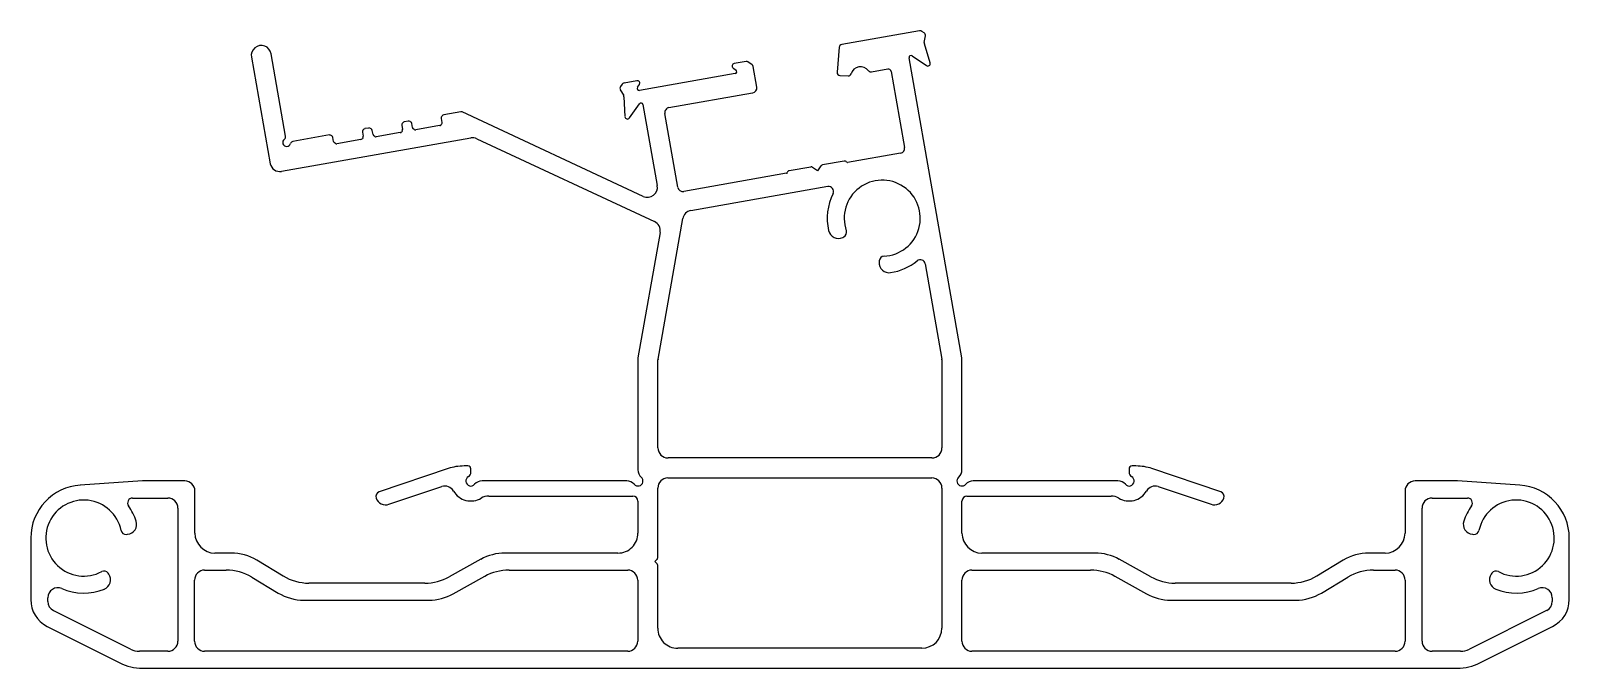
# Model space of a CAD drawing. Extents: x 2029 to 2183, y 1974 to 2038.
import ezdxf

# ---------------------------------------------------------------- set-up
doc = ezdxf.new("R2010")
doc.units = 0
doc.layers.get('0').update_dxf_attribs({"linetype": 'CONTINUOUS'})

msp = doc.modelspace()

# ---------------------------------------------------------------- linework, layer by layer
for p, q in [((2117.97, 2038.08), (2110.19, 2036.71)), ((2118.43, 2037.87), (2118.2, 2038.03)), ((2118.44, 2036.91), (2118.55, 2037.57)), ((2054.61, 2027.55), (2053.16, 2035.79)), ((2109.94, 2036.44), (2109.72, 2033.94)), ((2119.03, 2034.88), (2118.45, 2036.77)), ((2051.19, 2035.44), (2053.07, 2024.81)), ((2099.34, 2034.36), (2099.61, 2034.17)), ((2100.64, 2035.02), (2099.44, 2034.81)), ((2101.23, 2034.69), (2100.82, 2034.98)), ((2101.7, 2032.47), (2101.33, 2034.53)), ((2113.17, 2033.98), (2114.79, 2034.27)), ((2122.21, 2005.42), (2116.93, 2035.39)), ((2117.24, 2035.59), (2118.65, 2034.61)), ((2088.24, 2032.75), (2088.08, 2032.52)), ((2089.72, 2033.1), (2088.44, 2032.87)), ((2089.78, 2032.44), (2089.97, 2032.71)), ((2099.53, 2033.81), (2089.98, 2032.13)), ((2110.01, 2033.61), (2110.82, 2033.57)), ((2115.13, 2034.03), (2115.6, 2031.37)), ((2088.06, 2032.2), (2088.4, 2031.61)), ((2088.43, 2031.48), (2088.53, 2029.51)), ((2092.92, 2030.41), (2101.29, 2031.89)), ((2115.6, 2031.37), (2116.47, 2026.44)), ((2070.26, 2029.59), (2070.21, 2029.53)), ((2072.12, 2029.99), (2070.42, 2029.69)), ((2090.35, 2021.54), (2072.27, 2029.98)), ((2088.99, 2029.38), (2089.97, 2030.78)), ((2090.33, 2030.73), (2091.76, 2022.62)), ((2093.82, 2022.45), (2092.52, 2029.83)), ((2062.38, 2028.2), (2062.33, 2028.14)), ((2062.93, 2028.37), (2062.54, 2028.31)), ((2063.17, 2028.29), (2063.11, 2028.33)), ((2063.35, 2027.72), (2063.28, 2028.13)), ((2066.27, 2028.09), (2066.2, 2028)), ((2066.23, 2028.65), (2066.3, 2028.24)), ((2066.32, 2028.9), (2066.27, 2028.84)), ((2066.86, 2029.07), (2066.48, 2029)), ((2067.11, 2028.98), (2067.05, 2029.03)), ((2067.29, 2028.41), (2067.22, 2028.82)), ((2067.47, 2028.22), (2067.37, 2028.29)), ((2070.01, 2028.61), (2067.62, 2028.19)), ((2070.21, 2028.79), (2070.14, 2028.69)), ((2070.17, 2029.34), (2070.24, 2028.94)), ((2054.21, 2024.05), (2073.14, 2027.38)), ((2058.99, 2027.68), (2055.35, 2027.04)), ((2059.23, 2027.59), (2059.17, 2027.64)), ((2059.41, 2027.03), (2059.34, 2027.43)), ((2059.59, 2026.83), (2059.49, 2026.9)), ((2062.13, 2027.22), (2059.74, 2026.8)), ((2062.33, 2027.4), (2062.26, 2027.3)), ((2062.29, 2027.95), (2062.36, 2027.55)), ((2063.53, 2027.52), (2063.43, 2027.59)), ((2066.07, 2027.91), (2063.68, 2027.49)), ((2073.74, 2027.3), (2091.47, 2019.03)), ((2110.43, 2025.07), (2108.28, 2024.69)), ((2116.07, 2025.86), (2110.78, 2024.93)), ((2104.67, 2023.85), (2094.4, 2022.04)), ((2107.09, 2024.48), (2104.95, 2024.1)), ((2107.77, 2024.1), (2107.28, 2024.44)), ((2108.12, 2024.59), (2107.77, 2024.1)), ((2095.12, 2020.14), (2108.79, 2022.55)), ((2091.84, 2005.29), (2094.31, 2019.33)), ((2092.04, 2017.95), (2089.83, 2005.42)), ((2110.3, 2017.45), (2110.4, 2017.51)), ((2113.94, 2015.11), (2113.93, 2014.99)), ((2118.53, 2014.81), (2120.21, 2005.29)), ((2089.83, 2005.42), (2089.83, 1994.24)), ((2091.83, 1996.42), (2091.83, 2005.21)), ((2120.21, 2005.21), (2120.21, 1996.42)), ((2122.21, 1994.24), (2122.21, 2005.42)), ((2070.85, 1994.36), (2063.97, 1992.04)), ((2072.83, 1994.62), (2072.45, 1994.62)), ((2073.13, 1993.99), (2073.13, 1994.32)), ((2119.21, 1995.42), (2092.83, 1995.42)), ((2138.91, 1994.32), (2138.91, 1993.99)), ((2139.6, 1994.62), (2139.21, 1994.62)), ((2148.07, 1992.04), (2141.19, 1994.36)), ((2040.32, 1993.12), (2034.09, 1992.71)), ((2044.55, 1993.12), (2040.32, 1993.12)), ((2088.71, 1993.12), (2074.25, 1993.12)), ((2092.81, 1993.42), (2119.2, 1993.42)), ((2137.8, 1993.12), (2123.33, 1993.12)), ((2171.72, 1993.12), (2167.49, 1993.12)), ((2177.95, 1992.71), (2171.72, 1993.12)), ((2039.32, 1991.42), (2042.85, 1991.42)), ((2045.55, 1987.92), (2045.55, 1992.12)), ((2064.94, 1990.79), (2070.22, 1992.56)), ((2074.93, 1991.62), (2089.33, 1991.62)), ((2089.83, 1991.12), (2089.83, 1987.92)), ((2091.81, 1986.47), (2091.81, 1992.42)), ((2120.2, 1992.42), (2120.2, 1978.42)), ((2122.21, 1987.92), (2122.21, 1991.12)), ((2122.71, 1991.62), (2137.11, 1991.62)), ((2141.83, 1992.56), (2147.1, 1990.79)), ((2166.49, 1992.12), (2166.49, 1987.92)), ((2169.19, 1991.42), (2172.72, 1991.42)), ((2043.85, 1990.42), (2043.85, 1977.12)), ((2168.19, 1977.12), (2168.19, 1990.42)), ((2029.15, 1987.42), (2029.15, 1981.27)), ((2038.7, 1987.79), (2038.82, 1987.8)), ((2173.23, 1987.8), (2173.34, 1987.79)), ((2182.9, 1981.28), (2182.9, 1987.42)), ((2049.17, 1985.92), (2047.55, 1985.92)), ((2054.36, 1983.63), (2051.74, 1985.21)), ((2074.11, 1985.3), (2070.96, 1983.55)), ((2087.83, 1985.92), (2076.54, 1985.92)), ((2091.51, 1985.07), (2091.74, 1985.3)), ((2091.74, 1984.84), (2091.51, 1985.07)), ((2091.81, 1985.47), (2091.81, 1986.47)), ((2135.51, 1985.92), (2124.21, 1985.92)), ((2141.08, 1983.55), (2137.93, 1985.3)), ((2160.3, 1985.21), (2157.68, 1983.63)), ((2164.49, 1985.92), (2162.88, 1985.92)), ((2036.94, 1983.82), (2036.88, 1983.91)), ((2046.52, 1984.22), (2048.66, 1984.22)), ((2051.24, 1983.51), (2053.86, 1981.93)), ((2071.37, 1981.85), (2074.52, 1983.6)), ((2076.94, 1984.22), (2088.8, 1984.22)), ((2091.81, 1978.42), (2091.81, 1984.67)), ((2123.21, 1984.22), (2135.07, 1984.22)), ((2137.49, 1983.6), (2140.64, 1981.85)), ((2158.15, 1981.93), (2160.78, 1983.51)), ((2163.35, 1984.22), (2165.49, 1984.22)), ((2175.17, 1983.91), (2175.1, 1983.82)), ((2045.52, 1977.12), (2045.52, 1983.22)), ((2068.54, 1982.92), (2056.94, 1982.92)), ((2089.8, 1983.22), (2089.8, 1977.12)), ((2122.21, 1977.12), (2122.21, 1983.22)), ((2155.11, 1982.92), (2143.51, 1982.92)), ((2166.49, 1983.22), (2166.49, 1977.12)), ((2030.85, 1981.09), (2030.85, 1981.46)), ((2056.43, 1981.22), (2068.94, 1981.22)), ((2143.07, 1981.22), (2155.58, 1981.22)), ((2181.2, 1981.46), (2181.2, 1981.09)), ((2039.12, 1976.33), (2031.4, 1980.2)), ((2180.64, 1980.2), (2172.92, 1976.33)), ((2030.77, 1978.59), (2038.06, 1974.95)), ((2173.95, 1974.95), (2181.24, 1978.59)), ((2042.85, 1976.12), (2040.02, 1976.12)), ((2088.8, 1976.12), (2046.52, 1976.12)), ((2118.2, 1976.42), (2093.81, 1976.42)), ((2165.49, 1976.12), (2123.21, 1976.12)), ((2172.02, 1976.12), (2169.19, 1976.12)), ((2040.29, 1974.42), (2171.72, 1974.42))]:
    msp.add_line(p, q)
for centre, radius, start, end in [((2118.03, 2037.78), 0.3, 55.0449, 100), ((2118.26, 2037.62), 0.3, 350.3153, 55.0449), ((2052.18, 2035.62), 1, 10, 190), ((2110.24, 2036.41), 0.3, 100, 175), ((2118.74, 2036.86), 0.3, 170.3153, 197), ((2099.49, 2034.57), 0.25, 100, 235), ((2099.5, 2034.01), 0.2, 280, 55), ((2100.68, 2034.78), 0.25, 55, 100), ((2101.09, 2034.49), 0.25, 10, 55), ((2112.08, 2033.49), 1, 37.4864, 162.8949), ((2114.84, 2033.97), 0.3, 10.0036, 100), ((2117.12, 2035.43), 0.2, 55, 190), ((2118.79, 2034.81), 0.25, 235, 17), ((2088.49, 2032.58), 0.3, 100, 145), ((2089.76, 2032.85), 0.25, 325, 100), ((2110.02, 2033.91), 0.3, 175, 267), ((2110.84, 2033.87), 0.3, 267, 342.8949), ((2113.11, 2034.28), 0.3, 217.4864, 280), ((2088.33, 2032.34), 0.3, 145, 209.6847), ((2088.13, 2031.48), 0.3, 0.6319, 27.2138), ((2089.95, 2032.33), 0.2, 145, 280), ((2101.21, 2032.38), 0.5, 280, 10), ((2070.42, 2029.39), 0.25, 145, 190), ((2070.46, 2029.45), 0.25, 100, 145), ((2072.16, 2029.75), 0.25, 65.0037, 100), ((2090.14, 2030.67), 0.2, 17.7624, 145), ((2093.01, 2029.92), 0.5, 100, 190), ((2062.54, 2028), 0.25, 145, 190), ((2062.58, 2028.06), 0.25, 100, 145), ((2062.97, 2028.13), 0.25, 55, 100), ((2063.03, 2028.08), 0.25, 10, 55), ((2066.04, 2028.11), 0.2, 280, 325), ((2066.48, 2028.69), 0.25, 145, 190), ((2066.11, 2028.21), 0.2, 325, 10), ((2066.52, 2028.75), 0.25, 100, 145), ((2066.91, 2028.82), 0.25, 55, 100), ((2066.97, 2028.78), 0.25, 10, 55), ((2067.48, 2028.45), 0.2, 190, 235), ((2067.58, 2028.38), 0.2, 235, 280), ((2069.98, 2028.81), 0.2, 280, 325), ((2070.05, 2028.9), 0.2, 325, 10), ((2088.78, 2029.52), 0.25, 183, 325), ((2054.72, 2026.93), 0.4, 125.3769, 344.6231), ((2054.32, 2027.5), 0.3, 305.3769, 10), ((2055.4, 2026.74), 0.3, 100, 164.6231), ((2059.03, 2027.43), 0.25, 55, 100), ((2059.09, 2027.39), 0.25, 10, 55), ((2059.61, 2027.06), 0.2, 190, 235), ((2059.7, 2026.99), 0.2, 235, 280), ((2062.1, 2027.42), 0.2, 280, 325), ((2062.17, 2027.51), 0.2, 325, 10), ((2063.55, 2027.75), 0.2, 190, 235), ((2063.64, 2027.69), 0.2, 235, 280), ((2073.31, 2026.4), 1, 65.0037, 100.0037), ((2110.47, 2024.82), 0.25, 35.377, 100), ((2110.76, 2025.03), 0.1, 215.377, 280), ((2115.98, 2026.35), 0.5, 280, 10), ((2054.04, 2025.03), 1, 192.9325, 280.0037), ((2104.66, 2023.95), 0.1, 280, 344.623), ((2104.99, 2023.86), 0.25, 100, 164.623), ((2107.14, 2024.24), 0.25, 55.0041, 100), ((2108.33, 2024.45), 0.25, 100, 145.0041), ((2090.77, 2022.45), 1, 245.0037, 10), ((2094.31, 2022.53), 0.5, 190, 280), ((2108.88, 2022.05), 0.5, 333.4197, 100.0037), ((2114.24, 2019.37), 3.8, 272.5662, 199.2114), ((2114.24, 2019.37), 5.5, 153.4197, 193.0528), ((2091.05, 2018.13), 1, 350, 65.0037), ((2095.29, 2019.15), 1, 100.0037, 170), ((2109.86, 2018.35), 1, 193.0629, 295.9177), ((2110.18, 2017.96), 0.5, 295.8888, 19.2114), ((2114.93, 2014.92), 1, 175.8888, 278.7283), ((2114.44, 2015.07), 0.5, 92.5662, 175.8888), ((2114.24, 2019.37), 5.5, 278.7283, 309.206), ((2118.04, 2014.72), 0.5, 10, 129.206), ((2092.33, 2005.21), 0.5, 170, 180), ((2119.71, 2005.21), 0.5, 0, 10), ((2092.83, 1996.42), 1, 180, 270), ((2119.21, 1996.42), 1, 270, 0), ((2072.45, 1989.62), 5, 90, 108.6166), ((2072.83, 1994.32), 0.3, 0, 90), ((2090.83, 1994.24), 1, 180, 228.1897), ((2121.21, 1994.24), 1, 311.9642, 0.0847), ((2139.21, 1994.32), 0.3, 90, 180), ((2139.6, 1989.62), 5, 71.3834, 90), ((2034.45, 1987.42), 5.3, 93.7944, 180), ((2044.55, 1992.12), 1, 0, 90), ((2073.13, 1993.12), 0.5, 120, 318.1897), ((2072.63, 1993.99), 0.5, 300, 360), ((2074.25, 1992.12), 1, 90, 138.1897), ((2088.71, 1992.12), 1, 41.9353, 90.0798), ((2089.83, 1993.12), 0.5, 221.8103, 48.1897), ((2092.81, 1992.42), 1, 90, 180), ((2119.2, 1992.42), 1, 0, 90), ((2122.21, 1993.12), 0.5, 131.8103, 318.1897), ((2123.33, 1992.12), 1, 90, 138.1897), ((2137.8, 1992.12), 1, 41.8103, 90), ((2138.91, 1993.12), 0.5, 221.8103, 60), ((2139.41, 1993.99), 0.5, 180, 240), ((2167.49, 1992.12), 1, 90, 180), ((2177.6, 1987.42), 5.3, 0, 86.2206), ((2034.45, 1987.42), 3.8, 11.6774, 298.0265), ((2039.32, 1990.92), 0.5, 90, 215.6853), ((2042.85, 1990.42), 1, 0, 90), ((2064.13, 1991.57), 0.5, 108.4384, 198.4259), ((2064.6, 1991.73), 1, 198.4373, 289.9498), ((2070.53, 1991.61), 1, 30.1788, 108.6166), ((2073.13, 1993.12), 2, 210.1788, 301.0027), ((2074.93, 1990.12), 1.5, 89.9963, 121.0027), ((2089.33, 1991.12), 0.5, 0.0037, 90), ((2122.71, 1991.12), 0.5, 90, 180), ((2137.11, 1990.12), 1.5, 58.9973, 90.0037), ((2138.91, 1993.12), 2, 238.9973, 329.8212), ((2141.51, 1991.61), 1, 71.3834, 149.8212), ((2147.44, 1991.73), 1, 250.0502, 341.5627), ((2147.91, 1991.57), 0.5, 341.5741, 71.5616), ((2169.19, 1990.42), 1, 90, 180), ((2172.72, 1990.92), 0.5, 324.3147, 90), ((2177.6, 1987.42), 3.8, 241.9735, 168.3226), ((2034.45, 1987.42), 5.5, 17.8396, 35.6853), ((2177.6, 1987.42), 5.5, 144.3147, 162.1604), ((2038.66, 1988.29), 0.5, 191.6774, 275), ((2038.73, 1988.8), 1, 275, 17.8396), ((2173.31, 1988.8), 1, 162.1604, 265), ((2173.39, 1988.29), 0.5, 265, 348.3226), ((2047.55, 1987.92), 2, 180, 270), ((2087.83, 1987.92), 2, 269.9963, 360), ((2124.21, 1987.92), 2, 180, 270), ((2164.49, 1987.92), 2, 270, 360), ((2049.17, 1980.92), 5, 59.0362, 90), ((2076.54, 1980.92), 5, 90, 118.9838), ((2091.56, 1985.47), 0.25, 315, 359.9989), ((2135.51, 1980.92), 5, 61.0162, 90), ((2162.88, 1980.92), 5, 90, 120.9638), ((2036.47, 1983.63), 0.5, 35, 118.0265), ((2036.12, 1983.25), 1, 291.8721, 35), ((2046.52, 1983.22), 1, 90, 180), ((2048.66, 1979.22), 5, 59.0362, 90), ((2056.94, 1987.92), 5, 239.0362, 270), ((2068.54, 1987.92), 5, 270, 298.9838), ((2076.94, 1979.22), 5, 90, 118.9838), ((2088.8, 1983.22), 1, 0, 89.9963), ((2091.56, 1984.67), 0.25, 359.9989, 45), ((2123.21, 1983.22), 1, 90, 180), ((2135.07, 1979.22), 5, 61.0162, 90), ((2143.51, 1987.92), 5, 241.0162, 270), ((2155.11, 1987.92), 5, 270, 300.9638), ((2163.35, 1979.22), 5, 90, 120.9638), ((2165.49, 1983.22), 1, 0, 90), ((2175.92, 1983.25), 1, 145, 248.1279), ((2175.58, 1983.63), 0.5, 61.9735, 145), ((2031.85, 1981.46), 1, 66.4218, 180), ((2034.45, 1987.42), 5.5, 246.4218, 291.8721), ((2056.43, 1986.22), 5, 239.0362, 270), ((2155.58, 1986.22), 5, 270, 300.9638), ((2177.6, 1987.42), 5.5, 248.1279, 293.5782), ((2180.2, 1981.46), 1, 0, 113.5782), ((2032.15, 1981.26), 3, 179.7275, 242.7674), ((2031.85, 1981.09), 1, 180, 243.4349), ((2068.94, 1986.22), 5, 270, 298.9838), ((2143.07, 1986.22), 5, 241.0162, 270), ((2180.2, 1981.09), 1, 296.5651, 360), ((2179.9, 1981.28), 3, 296.5651, 0), ((2093.81, 1978.42), 2, 179.9989, 270), ((2118.2, 1978.42), 2, 270, 360), ((2040.02, 1978.12), 2, 243.4349, 270), ((2042.85, 1977.12), 1, 270, 0), ((2046.52, 1977.12), 1, 180, 270), ((2088.8, 1977.12), 1, 270, 0), ((2123.21, 1977.12), 1, 180, 270), ((2165.49, 1977.12), 1, 270, 0), ((2169.19, 1977.12), 1, 180, 270), ((2172.02, 1978.12), 2, 270, 296.5651), ((2040.29, 1979.42), 5, 243.4349, 270), ((2171.72, 1979.42), 5, 270, 296.5651)]:
    msp.add_arc(centre, radius, start, end)

doc.saveas('drawing.dxf')
